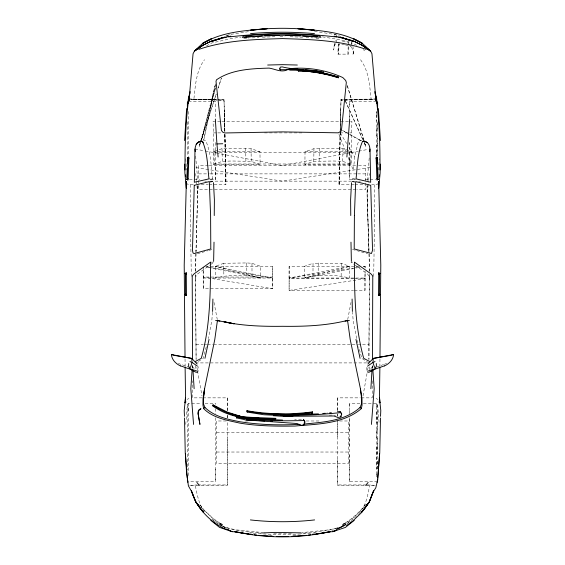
<?xml version="1.0" encoding="UTF-8"?>
<svg xmlns="http://www.w3.org/2000/svg" width="565" height="565" viewBox="0 0 565 565"><rect width="100%" height="100%" fill="white"/><g stroke="black" fill="none" stroke-linecap="round" stroke-linejoin="round"><path stroke-width="0.42" stroke-dasharray="2.83 2.12" d="M188.498 410.713L188.498 406.68M215.611 469.014L215.611 481.698L188.498 481.698M215.611 167L215.611 179.691L209.488 179.691M226.261 420.982L216.6 420.982L216.614 463.597L348.386 463.597L348.4 420.982L338.739 420.982M337.552 421.61L337.531 484.94L365.456 484.94M337.552 416.334L337.552 413.693M337.559 410.176L337.559 397.859L360.364 397.859M337.517 436.646L337.524 420.438M337.531 416.031L337.538 414.272M337.538 410.748L337.559 397.859M349.389 462.431L349.389 481.698L376.502 481.698M349.389 461.838L349.389 418.312M349.389 413.806L349.389 410.713M349.389 406.68L349.389 404.222M349.389 160.425L349.389 179.691L355.512 179.691M349.389 159.831L349.389 142.542M349.389 118.798L349.389 108.706M349.389 104.673L349.389 102.216M376.502 474.43L376.502 454.987M376.502 454.331L376.502 411.115M376.502 406.962L376.502 404.222M376.502 156.293L376.502 152.981M376.502 152.324L376.502 111.475M377.625 411.631L377.625 470.045L377.625 468.244M377.625 156.032L377.625 122.075M312.989 275.967L313.024 263.283L341.218 263.283L349.827 266.348L349.749 278.037C335.052 274.498 319.055 274.152 304.358 278.037L304.387 266.348L313.024 263.283M349.389 179.691L349.389 178.907M349.389 481.698L349.389 469.014M359.156 266.348L289.139 266.348L289.096 278.037L364.969 278.037L365.039 271.355M318.173 275.614L318.215 262.937M341.147 275.967L341.218 263.283M304.909 164.422L305.022 151.738L313.942 148.673L333.668 148.305L342.99 148.651L351.804 151.71L351.465 164.408L304.909 164.422L313.787 161.357L333.414 160.997L342.694 161.343L351.465 164.408M368.903 344.459L369.531 274.541L368.924 359.411L368.903 344.459L361.847 344.459M372.808 380.817L372.646 397.859M373.698 276.476L374.609 215.555L374.341 184.656M379.885 366.784L379.955 358.895M365.075 268.015L365.089 266.348L363.344 266.348M354.382 290.41L364.969 290.41L365.089 271.292M313.787 161.357L313.942 148.673M319.112 161.004L319.289 148.32M190.659 184.656L190.391 215.555L191.302 276.476M195.469 274.541L196.097 359.397L195.532 274.908M195.603 271.405L195.935 253.876M195.949 253L196.006 250.373L196.281 251.736M354.1 184.656L339.141 184.656L340.088 133.312M195.547 271.101L195.942 253.918M339.141 184.656L340.292 131.899M340.314 131.073L341.006 99.447L375.231 99.059M197.92 185.666L196.006 251.34L197.863 185.313M338.972 184.021L341.006 99.447L373.875 99.221L340.985 100.252L375.04 99.009M342.694 161.343L342.99 148.651M369.489 369.722L369.623 363.952M340.109 132.457L340.709 109.892M221.861 121.341L351.924 121.341L350.688 163.998L214.312 163.998L213.076 121.341L220.986 121.341M334.409 43.046L333.731 50.031L334.466 42.898M336.133 42.778L336.253 39.119L322.001 36.789M338.251 44.091L337.919 54.148L348.591 54.134L348.979 44.084M339.028 42.431L338.64 54.148L338.972 44.077L340.914 44.677L344.933 44.783M347.878 54.141L348.33 42.424L343.704 41.605L341.013 41.831M351.169 45.468L351.282 42.545L346.38 41.005L336.253 39.119L335.37 40.645M353.492 51.655L352.885 55.109L353.492 51.655L352.956 46.422M372.074 369.009L372.264 365.527M366.784 367.462L366.946 371.424L367.801 372.886M185.744 424.4L187.375 404.575L188.498 403.438L201.62 403.438M378.536 170.001L379.256 158.737M192.241 368.076L192.418 365.499M212.447 312.283L211.833 320.51L208.351 338.576M189.769 99.059L193.844 99.376C195.412 85.809 195.984 71.021 204.502 59.713M367.236 180.525L369.376 156.032M368.994 251.34L367.081 194.996L368.535 181.245M368.627 180.383L369.355 173.504M361.875 140.72L359.404 140.155L357.815 143.468L354.749 156.978L353.323 170.27L348.089 157.247M354.721 182.205L352.235 181.584L352.567 178.858L355.166 178.858M362.998 395.917L367.504 370.732M367.66 369.863L368.126 367.257M347.715 319.522L350.978 302.437M368.719 251.736L367.137 185.313M210.279 182.205L212.765 181.584C210.957 167.833 211.465 153.228 205.596 140.431L203.718 140.254L215.47 83.931M203.718 140.254L215.378 85.004M195.469 278.411L195.921 276.264L197.284 274.187L209.82 265.14M215.413 84.079L201.451 140.212L215.364 88.571M206.246 346.832L203.231 358.337L196.097 362.914L367.137 362.914M209.142 184.656L225.866 184.656L224.941 134.166M200.321 142.493L199.085 146.985L200.427 142.832M200.554 141.653L215.519 87.688M375.266 485.399L369.821 484.94C367.907 493.365 367.01 502.221 361.868 509.559M200.434 142.514L199.622 145.028L200.822 142.761M200.709 141.674L216.24 93.96M218.147 88.098L221.416 78.048L218.189 88.006M201.507 139.506L216.31 93.818M364.905 505.986L365.23 505.287M334.381 45.829L335.695 43.54M197.199 372.886L198.054 371.424L198.167 366.643M365.597 504.192L360.59 510.407L352.32 518.126L344.311 523.72L342.588 524.278L343.421 525.259L346.006 524.504L345.173 523.522L343.266 523.953M343.421 525.259L345.144 524.701L353.153 519.108M359.058 513.755L360.71 511.777M199.918 504.813L204.424 510.407L212.694 518.126L220.703 523.72L219.841 523.522L219.008 524.504L221.593 525.259L222.426 524.278L219.841 523.522L213.521 519.157L200.681 506.847M222.342 524.172L221.501 525.153L219.87 524.701L211.861 519.108M364.333 506.847C357.878 513.43 351.416 521.107 342.588 524.278M336.394 528.974L337.595 527.83L337.602 529.186M354.425 517.921L358.874 513.762M370.753 368.55L372.66 366.791M378.366 183.378L376.791 184.656L371.699 184.656M210.519 264.639L214.001 262.132L210.576 262.132M346.705 524.023L351.628 520.626M340.54 527.724L344.714 524.864L339.268 528.515M337.785 529.002L343.513 525.153L342.68 524.172M337.743 529.094L344.099 524.934L336.839 529.179M340.815 527.632L346.006 524.504M206.444 45.977L211.578 43.039L231.007 38.611L241.206 37.015M187.121 399.3L188.95 398.593M384.355 364.305L386.658 363.436M223.782 263.283L215.173 266.348L215.251 278.037C229.948 274.498 245.945 274.152 260.642 278.037L260.613 266.348L251.976 263.283L246.785 262.937L223.782 263.283L223.853 275.967M383.607 364.566L376.756 366.833M213.535 164.408L222.306 161.343L231.586 160.997L251.213 161.357L260.091 164.422L259.978 151.738L251.058 148.673L231.332 148.305L222.01 148.651L213.196 151.71L213.535 164.408L260.091 164.422M225.88 35.842L230.096 34.585L225.887 35.757M345.434 525.457C331.182 530.69 316.068 532.421 301.004 533.233M197.355 253.749L208.315 250.613M209.163 250.373L212.532 249.405M337.595 527.83L329.861 529.751L301.682 532.633M209.869 179.458L212.433 178.858L208.965 178.858M344.311 523.72L345.173 523.522M359.1 267.499L304.358 278.037L349.827 266.348L289.096 278.037L352.998 268.206M363.38 266.673L365.089 266.348L365.089 267.994M345.738 153.609L282.5 165.538L217.532 153.285M346.599 153.447L357.864 151.321M358.726 151.159L368.26 149.365M331.867 530.599L333.569 530.281M369.99 167.494L282.5 181.146L195.871 167.628M353.86 268.071L359.905 267.146M363.359 266.609L365.089 266.348M230.93 34.338L250.479 31.365M298.631 419.555L302.141 419.421M189.734 485.399L196.931 484.94M315.503 532.887C293.609 534.991 271.412 534.991 249.511 532.887M326.182 413.185L327.898 413.022M243.755 38.618L248.897 38.152M252.287 37.883L259.003 37.431M262.365 37.198L274.957 36.732M329.268 415.169L333.548 415.035L335.561 415.621M294.619 419.816L296.35 419.774M279.993 36.64L285.028 36.64M292.945 535.337L300.778 535.246M291.314 533.318L273.7 533.318M209.297 181.591L212.765 181.584M188.498 101.432L215.611 101.432L215.611 119.053M376.502 101.432L349.389 101.432L349.389 109.109M213.436 132.895L216.96 132.895M217.836 132.895L221.353 132.895M264.462 132.895L304.055 132.895M340.123 132.895L348.923 132.895M349.799 132.895L351.564 132.895M213.196 151.71L216.727 151.71M217.61 151.71L259.978 151.738M305.022 151.738L347.39 151.71M348.273 151.71L351.804 151.71M214.001 152.416L218.394 152.416M219.269 152.416L347.482 152.416M348.358 152.416L350.992 152.416M208.365 165.34L198.696 165.34L198.696 184.564M209.241 165.34L357.709 165.34M358.584 165.34L365.611 165.34L365.611 189.685L356.833 189.685M198.696 173.879L209.241 173.879M210.116 173.879L356.833 173.879M357.709 173.879L365.611 173.879M189.374 179.691L199.869 179.691M365.131 179.691L375.626 179.691M204.848 181.146L206.606 181.146M210.116 181.146L354.191 181.146M358.584 181.146L360.343 181.146M193.301 184.656L188.216 184.656L186.634 183.378M201.225 184.656L208.259 184.656M354.982 184.656L363.782 184.656M355.95 189.685L198.696 189.685L198.696 185.412M205.794 266.348L272.62 266.348L272.655 288.75L203.273 288.75L203.16 267.167L203.273 288.75M203.273 278.037L272.655 278.037L272.655 288.75L203.16 277.055L272.62 277.055L272.62 266.348M353.739 278.714L289.139 278.714L289.096 290.41L353.499 290.41M354.615 278.714L365.089 278.714L289.096 290.41L289.139 266.348M196.097 344.459L203.153 344.459M204.036 344.459L206.677 344.459M207.56 344.459L212.85 344.459M213.732 344.459L351.268 344.459M352.15 344.459L357.44 344.459M358.323 344.459L360.964 344.459M202.009 397.859L192.354 397.859L192.192 380.817M202.884 397.859L227.448 397.859L227.469 410.748M361.247 397.859L371.77 397.859M205.116 403.438L215.611 403.438L215.611 404.37M359.884 403.438L349.389 403.438L349.389 411.115M363.38 403.438L376.502 403.438L377.625 404.575L379.256 424.4M244.716 420.982L249.109 420.982M306.223 420.982L320.284 420.982M216.607 432.522L348.393 432.522M216.614 452.028L348.386 452.028M197.806 484.94L227.476 484.94L227.483 421.292M366.325 484.94L369.821 484.94M191.132 485.42L227.476 485.413L227.49 436.646M373.868 485.42L337.531 485.413L337.51 458.159M352.235 181.584L354.834 181.591M352.715 262.132L350.999 262.132L354.481 264.639M193.844 99.376L217.108 99.433L191.132 99.221L217.101 100.033M264.886 535.253L272.069 535.337M290.064 36.732L302.649 37.212M217.963 100.062L224.023 100.252L224.919 133.312M189.091 98.974L224.023 100.252L224.001 99.447L217.942 99.405L224.001 99.447L224.693 131.073M264.152 532.689L235.153 529.751L227.42 527.83L228.62 528.974M306.011 37.438L312.728 37.897M263.198 533.176C249.561 532.301 235.774 531.1 222.829 526.411M316.146 38.173L319.635 38.498M314.536 31.365L334.085 34.338L339.134 35.757M206.635 266.934L272.655 278.037L215.173 266.348L260.642 278.037L206.592 267.047M195.01 149.04L204.537 150.834M205.406 150.996L216.663 153.122M345.3 44.868L351.14 46.203L347.871 45.179M352.567 178.858L355.131 179.458M219.841 523.522L222.426 524.278M352.468 249.405L355.837 250.373M356.685 250.613L367.645 253.749M334.085 34.338L339.134 35.842M189.784 367.292L181.393 364.566M178.342 363.436L180.645 364.305M376.057 398.593L377.886 399.3M356.79 45.299L351.282 42.545L352.624 45.645M349.106 134.075L342.263 130.296L348.958 134.159M349.869 134.498L361.282 140.798L349.707 134.59M226.72 528.332L220.915 524.934L225.153 527.71M368.903 362.914L361.77 358.337L358.754 346.832M225.082 527.562L221.593 525.259M222.342 526.234L220.301 524.864L222.391 526.29M213.386 520.626L218.309 524.023M355.18 265.14L367.716 274.187L369.079 276.264L369.531 278.411L369.468 274.908M192.34 366.791L194.247 368.55M363.323 49.55L364.531 50.815M348.33 42.424L349.015 43.251M360.519 59.713C369.016 71.028 369.602 85.809 371.156 99.376M340.335 133.043L346.642 143.517M348.895 147.253L354.749 156.978M364.178 142.761L365.915 146.985L364.637 142.775M204.304 511.777C198.668 503.754 197.065 494.248 195.186 484.94M199.784 505.287L200.109 505.986M345.18 100.556L362.857 139.47M364.298 142.641L365.378 145.028L364.616 142.521M345.533 101.354L362.744 139.576M351.472 46.98L352.807 50.08L353.415 53.449M338.929 134.463L346.126 152.366M347.334 85.767L364.361 141.688M347.235 85.534L364.383 141.935M357.031 340.257L357.68 342.722M356.649 338.576L353.167 320.51L352.553 312.283M214.022 302.437L217.285 319.522M196.874 367.257L197.34 369.863M197.496 370.732L202.002 395.917M195.645 173.504L196.373 180.383M196.465 181.245L197.92 194.996M195.624 156.032L197.764 180.525M372.582 365.499L372.759 368.076M185.744 158.737L186.464 170.001M192.736 365.527L192.926 369.009M367.137 197.503L369.051 253M224.799 130.995L224.298 109.892L224.799 131.073M224.884 134.512L225.951 179.366M222.01 148.651L222.306 161.343M195.412 365.604L195.511 369.722M369.058 253.918L369.454 271.101M224.877 134.597L226.035 184.021M224.771 134.541L225.866 184.656M369.065 253.876L369.397 271.405M245.711 148.32L245.888 161.004M251.058 148.673L251.213 161.357M185.045 358.895L185.115 366.784M251.976 263.283L252.011 275.967M246.785 262.937L246.827 275.614M349.396 176.45L349.389 167M227.448 397.859L227.455 411.052M227.455 415.452L227.455 418.093M227.476 415.155L227.476 417.796M377.625 121.856L377.625 129.138M377.625 136.257L377.625 144.202M377.625 144.866L377.625 152.621M377.625 404.575L377.625 412.026M377.625 416.899L377.625 423.284M377.625 423.863L377.625 431.144M377.625 438.263L377.625 446.209M377.625 446.873L377.625 454.627M377.625 461.28L377.625 467.742M376.502 111.799L376.502 114.123M376.502 114.639L376.502 121.298M376.502 128.142L376.502 136.13M376.502 144.993L376.502 156.491M376.502 403.438L376.502 404.37M376.502 406.68L376.502 416.13M376.502 416.645L376.502 423.305M376.502 430.149L376.502 438.136M376.502 447.007L376.502 461.838M376.502 462.431L376.502 469.014M376.502 474.021L376.502 476.846M367.081 185.666L367.081 194.996M364.969 278.037L364.969 290.41M349.389 114.123L349.389 119.053M349.389 142.677L349.389 144.308M349.389 152.981L349.389 166.491M349.389 417.775L349.389 422.705M349.389 423.305L349.389 430.805M349.389 438.136L349.389 446.315M349.389 454.987L349.389 468.498M215.611 142.542L215.611 179.691M215.611 408.622L215.611 413.806M215.611 417.775L215.611 481.698M188.498 111.475L188.498 156.491M188.498 403.438L188.498 476.846M187.375 121.856L187.375 156.032M187.375 404.575L187.375 470.045"/><path stroke-width="0.85" d="M380.492 417.973L379.751 452.777L377.702 478.018M378.599 295.587L379.779 294.817L379.376 294.04L379.461 274.315L379.871 273.573L378.705 272.789L378.599 295.587L379.828 294.817L379.496 294.04M372.434 359.397L372.787 276.857L372.448 275.579L370.852 273.799L354.425 262.132C354.417 294.386 355.018 327.043 363.726 358.351L369.51 361.395M378.607 188.067L378.656 181.4L380.789 265.077L379.97 357.144M214.241 215.555L214.389 199.791L213.499 182.707M379.878 367.667L379.369 402.902L379.284 401.27M203.478 397.802L204.594 388.628L203.019 398.756L202.962 405.091L203.619 408.587C213.083 418.171 227.264 420.261 239.843 423.114C258.057 426.144 276.539 426.335 294.951 426.052C317.424 423.997 343.4 424.054 361.388 408.587L362.045 405.091L361.988 398.756L360.399 388.628L350.208 339.473L347.553 320.376C326.295 325.751 304.323 326.577 282.5 326.295C260.677 326.577 238.698 325.758 217.447 320.376L214.785 339.473L204.594 388.628L203.471 397.802L203.4 403.735L204.94 407.471C214.354 416.652 227.526 419.357 239.977 421.758C259.836 424.894 280.049 425.36 300.093 424.336M380.259 164.104L380.118 173.165L378.72 188.089M195.01 149.04L194.318 182.276L208.965 178.858C207.51 166.371 207.645 153.15 202.51 141.476L201.479 141.102C196.069 141.384 194.459 147.218 195.236 151.66M213.627 261.418L214.022 242.166M186.401 295.587L186.295 272.789L185.08 273.573L185.539 274.315L185.624 294.04L185.221 294.817L186.401 295.587L185.221 294.817L185.504 294.04M212.602 311.456L212.906 299.019M341.331 413.114L341.684 414.067L340.914 416.899L337.877 417.486L333.901 415.988L283.291 416.349L273.488 415.706L273.524 414.696M273.488 415.706L273.679 413.905L285.071 414.413L283.305 414.399M378.691 295.587L378.734 294.4M187.792 179.967L186.669 179.19L188.067 179.967L188.894 157.282L187.509 157.981L187.474 163.857M186.817 179.19L187.22 178.413L188.032 158.744L187.644 157.988M379.955 170.008C380.118 147.133 379.525 124.053 376.608 101.347M186.881 177.558L187.29 168.137M380.527 416.327L380.789 410.543L379.955 402.591M188.724 363.507L188.604 365.958L189.579 368.663L197.284 371.177M379.588 453.448L377.717 479.77L375.81 487.757L372.858 492.503L369.242 501.974L364.368 508.987L361.014 513.091L352.765 521.036L346.55 525.598M351.501 182.707L350.611 199.791L350.759 215.555M185.715 401.27L185.631 402.902L185.122 367.667M371.975 370.746L370.873 388.706M377.208 179.967L378.331 179.19L376.933 179.967L376.106 157.282L377.491 157.981L377.526 163.857M367.716 371.177L375.421 368.663L374.15 366.346L372.999 362.398L373.246 358.422L390.408 355.434M184.586 140.544L186.634 108.558M349.664 119.215L346.882 156.978M192.121 369.793L190.829 388.706L193.555 424.421M280.417 415.473L295.509 415.077L312.177 413.199L312.53 411.885C290.742 414.731 268.587 414.541 246.919 410.72L247.202 412.09L263.82 414.738L273.453 415.197M247.202 412.09L246.919 410.72M312.177 413.199L312.53 411.885M369.757 151.66C370.485 147.296 369.044 141.575 363.754 141.109L362.497 141.476C357.348 153.143 357.497 166.371 356.035 178.858L370.682 182.276L369.99 149.04M371.445 424.421L374.171 388.706L372.872 369.793M379.376 176.464L379.532 174.86M212.948 405.79L213.047 404.858L227.144 412.019L242.738 417.005L275.791 418.354L275.367 419.647C254.01 419.541 231.353 419.244 213.252 406.242L212.948 405.79L216.084 407.386M213.252 406.242L213.047 404.858M189.565 95.061L187.87 103.579L188.428 98.197L190.151 91.594M275.367 419.647L275.791 418.354M373.514 358.38L393.579 354.53C393.268 359.75 388.953 364.015 384.348 365.986M189.579 96.114L189.014 100.916L193.061 53.732L194.579 50.829L203.005 45.144L195.547 50.433M298.32 71.021L298.595 70.251C312.057 70.152 325.482 72.857 338.258 76.967L338.364 77.793C325.369 73.881 311.951 70.915 298.32 71.021L298.595 70.251M236.558 417.938L236.869 416.158L236.558 417.938L246.284 419.957L296.999 423.51L300.905 425.268M184.691 402.697L185.581 397.4M377.102 482.355L377.462 479.756M338.364 77.793L338.258 76.967M318.024 72.419L323.244 73.111L323.463 72.052C309.938 69.078 295.474 70.152 282.203 66.903L280.226 67.136L279.809 69.368M323.463 72.052L323.244 73.111M185.052 402.591L184.211 410.543L184.472 416.327M188.392 101.347C185.482 124.053 184.889 147.133 185.052 170.008M187.87 103.579L189.96 92.914M204.947 358.351L209.022 339.403M304.245 422.514L304.641 421.13L303.518 419.604L304.881 422.104L303.984 424.88L301.675 425.17M174.592 355.434L191.754 358.422L192.001 362.398L190.85 366.346L189.579 368.663M375.421 368.663L376.396 365.958L376.276 363.507M303.575 424.103C322.975 422.175 344.834 421.172 360.053 407.471L361.6 403.735L361.522 397.802L360.399 388.628M366.064 506.268L364.368 508.987M378.183 179.19L377.78 178.413L376.968 158.744L377.356 157.988M196.147 144.329L197.616 142.599L201.246 141.109L202.503 141.476L203.252 142.853M365.167 507.829L369.242 501.974L373.663 490.717L369.291 502.101L364.037 509.023M361.932 512.081L364.397 508.535M365.386 507.123L367.85 503.577M317.904 35.644C293.122 33.384 268.022 33.194 243.289 36.104L242.385 37.41C268.488 34.691 294.866 34.5 320.977 37.304L319.621 35.955L317.904 35.644L316.88 37.022L311.068 36.57M366.184 505.456L367.243 504.142M365.647 485.441L368.147 482.383M367.907 364.001L373.246 358.422M361.607 511.636L362.786 510.435M196.034 49.445L203.16 42.947L211.388 38.787L202.927 43.293C222.094 31.767 245.274 30.559 267.047 28.73L250.457 30.242C271.73 27.657 293.284 27.657 314.564 30.242L297.974 28.73C319.748 30.559 342.92 31.767 362.094 43.286L353.626 38.787L361.854 42.947L368.98 49.445M211.367 41.111L203.012 45.207L211.359 41.005L224.573 37.17L211.388 41.563L221.939 37.82L230.859 36.146M203.619 408.587L204.94 407.471M354.22 520.351L345.434 527.413L332.488 531.729L334.212 531.411L337.037 529.56M367.518 366.177L372.999 362.398M185.129 273.573L186.295 272.789M187.509 157.981L188.646 157.268M336.394 530.111L333.576 531.411L319.755 533.544M195.49 361.395L201.274 358.351C210.095 327.043 210.406 294.393 210.576 262.132L194.141 273.799L192.552 275.579L192.213 276.857L192.566 359.397M373.966 362.059L375.04 361.494M368.528 372.512L375.068 369.107L384.249 365.929M185.539 274.315L186.337 273.954M288.39 69.128C282.147 73.323 275.473 69.022 269.081 68.097C251.27 68.64 231.615 69.431 216.473 79.82L216.007 81.367L221.431 130.55L223.041 132.429L224.927 132.966L282.493 131.892L338.273 132.832L341.098 131.221L341.5 129.872L346.317 82.434L345.702 80.484L342.814 77.56C326.393 70.039 307.685 66.847 289.76 68.669M197.623 142.599L201.246 141.109M376.855 178.773L377.78 178.413M362.497 141.476L363.521 141.102L364.912 141.476M391.121 355.208L393.579 354.53M198.767 49.409C225.59 40.228 254.42 39.423 282.507 38.59C310.573 39.479 339.459 40.15 366.254 49.409M188.032 158.744L188.964 158.454M212.2 40.892L221.36 38.477M223.02 38.032L226.353 37.156M329.995 531.609C298.878 538.6 266.136 538.6 235.019 531.609M320.256 533.395L330.002 531.736M244.511 37.467L246.82 37.078L245.916 35.644M194.579 50.829L195.313 50.709M312.48 534.554L318.533 533.657M306.576 535.337L292.056 536.362M308.243 535.126L310.75 534.808M312.24 412.259C290.735 415.607 268.636 415.381 247.265 411.151M316.358 533.925L318.907 533.635M314.62 519.92C293.249 522.307 271.765 522.307 250.394 519.92M295.502 414.569L297.197 414.392M300.594 414.046L302.289 413.87M305.679 413.524L308.229 413.262M318.448 413.891L311.456 414.103M322.742 413.495L325.32 413.262M329.614 412.867L331.33 412.711M247.569 37.015L253.946 36.57M273.644 414.915C295.912 415.932 318.413 414.971 340.504 412.62L341.684 414.067M250.521 33.632C271.8 31.753 293.221 31.753 314.493 33.632M255.627 36.457L262.351 36.026M264.872 35.863L279.145 35.475M353.648 41.111L362.01 45.207L353.655 41.005L340.448 37.17L353.634 41.563L340.448 37.17L334.141 36.739C299.838 32.777 265.176 32.777 230.873 36.739L227.985 36.838M264.06 532.88L275.741 532.4L300.954 532.88M215.336 119.215L216.932 143.934L222.73 143.743M288.581 536.475L276.433 536.475M267.669 65.032L282.5 64.664L297.331 65.032M283.291 416.349L292.882 416.123M289.697 70.081L298.249 70.237M282.528 420.085L271.334 419.569M289.626 415.148L295.509 415.077M337.411 411.68L340.151 411.666L340.935 412.634M379.871 273.573L378.705 272.789M295.643 414.491L316.781 414.646M298.532 70.809C312 70.547 325.391 73.499 338.181 77.525M285.869 35.475L300.149 35.863M275.466 418.707C254.102 418.877 231.459 418.164 213.351 405.303M242.724 417.231L258.763 417.62M301.752 70.576L311.88 71.239M272.966 536.362L258.438 535.337M266.32 418.948L270.586 419.103M252.753 418.397L255.281 418.51M246.284 419.957L255.917 420.452M259.42 420.628L264.674 420.904M270.812 421.215L272.563 421.306M279.654 68.789L280.374 69.7L295.686 69.594L309.479 70.908M303.758 420.572C281.518 420.974 258.728 421.229 236.742 417.161M302.671 36.026L309.387 36.457M253.275 418.361L255.853 418.531M261.877 418.933L267.895 419.336M297.621 69.213L295.912 69.05L297.614 69.262M300.177 69.453L303.596 69.778M305.298 69.94L317.255 71.084M311.202 71.07L323.335 72.518M301.682 70.611L312 71.741M246.107 533.635L248.656 533.925M334.162 36.146L337.037 36.838M300.163 69.573L301.858 69.785M254.264 534.808L256.771 535.126M250.253 412.125L251.948 412.358M309.239 71.444L319.493 72.906M246.488 533.657L252.534 534.554M319.493 72.038L321.04 72.285M369.701 50.709L370.562 50.963L371.947 53.732L375.986 100.916L375.421 96.114M191.486 358.38L171.421 354.53C171.732 359.75 176.047 364.015 180.652 365.986M235.012 531.736L244.758 533.395M319.486 73.04L329.487 74.799M245.259 533.544L231.438 531.411L228.62 530.111M241.198 416.949L242.929 417.267M171.421 354.53L173.879 355.208M223.945 321.711L234.143 323.802L224.559 321.831M319.571 72.348L327.841 74.298M338.661 37.156L341.995 38.032M343.661 38.477L352.814 40.892M227.059 412.775L242.738 417.005M331.118 75.145L338.442 77.236M376.036 158.454L376.968 158.744M231.149 414.329L242.625 418.171M187.22 178.413L188.145 178.773M363.754 141.109L367.377 142.599M180.751 365.929L189.932 369.107L196.472 372.512M378.663 273.954L379.461 274.315M227.194 529.822C210.441 522.795 196.641 508.168 191.337 490.717L195.765 501.974L200.646 508.987M217.652 408.184L219.213 408.975M189.96 361.494L191.034 362.059M376.354 157.268L377.491 157.981M227.978 529.56L230.803 531.411L232.533 531.729L219.58 527.413L210.794 520.351M370.442 50.829L362.01 45.144L370.146 50.921M192.001 362.398L197.482 366.177M360.053 407.471L361.388 408.587M202.228 510.435L203.407 511.636M191.754 358.422L197.093 364.001M185.412 453.448L186.563 472.651L188.406 485.865L192.142 492.503L195.716 502.101L200.978 509.023M196.86 482.383L199.36 485.441M197.764 504.142L198.823 505.456M197.164 503.577L199.629 507.123M200.617 508.535L203.082 512.081M199.848 507.829L198.951 506.268M340.151 411.666L340.504 412.62M340.561 415.946L340.914 416.899M379.419 397.4L380.309 402.697M280.374 69.7L280.53 70.279M374.849 91.594L376.573 98.197L377.13 103.579L375.435 95.061M304.641 421.13L304.881 422.104M355.978 339.403L360.053 358.351M375.04 92.914L377.13 103.579M186.281 188.089L184.882 173.165L184.741 164.104M187.305 478.018L185.249 452.777L184.508 417.973M187.545 479.756L187.898 482.355M185.475 174.86L185.631 176.464M216.932 143.934L218.118 156.978M378.366 108.558L380.415 140.544M194.127 388.706L193.025 370.746M377.71 168.137L378.119 177.558M186.266 294.4L186.309 295.587M352.094 299.019L352.398 311.456M350.978 242.166L351.374 261.418M185.03 357.144L184.211 265.077L186.344 181.4L186.394 188.067M377.625 102.569L377.625 109.624M377.625 479.664L377.625 480.568M187.375 102.569L187.375 109.624M187.375 479.664L187.375 480.568M349.403 320.376A358.175 358.175 0 0 1 345.067 321.174M219.933 321.174A358.175 358.175 0 0 1 215.597 320.376M354.396 215.555L354.199 248.932L371.445 253.494L372.54 250.38L370.732 185.313L355.703 181.591L354.396 215.555M194.261 185.313L192.46 250.38L193.025 252.943L194.063 253.572L210.802 248.932L210.604 215.555L209.297 181.591L194.261 185.313M198.47 411.518L198.124 413.813L199.939 424.421L197.997 412.98L198.301 411.059L199.268 409.498L200.999 408.749L199.268 409.915L198.47 411.518M203.005 45.094L194.459 50.963L203.005 45.144M370.562 50.963L362.01 45.144L370.562 50.963"/></g></svg>
